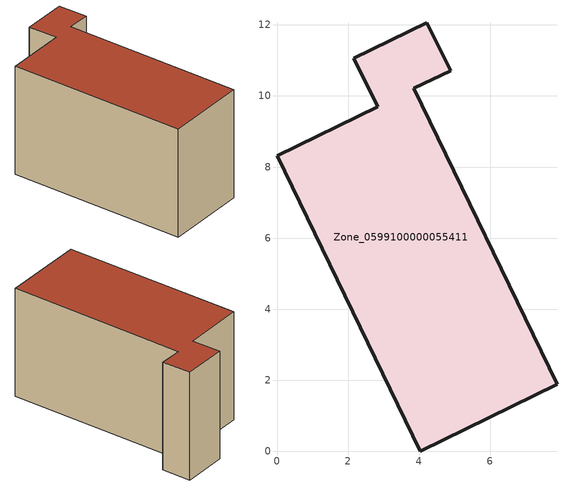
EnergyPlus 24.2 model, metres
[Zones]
Zone_0599100000055411
 floor ground (C_G): 2.16,11.06 4.22,12.06 4.89,10.71 3.85,10.21 7.88,1.88 4.03,0 0,8.31 2.83,9.7 z0
 wall outside (C_F): 4.03,0 7.88,1.88 3.85,10.21 4.89,10.71 4.22,12.06 2.16,11.06 2.83,9.7 0,8.31 4.03,0 z0:5.74
 roof outside (C_R): 2.16,11.06 2.83,9.7 0,8.31 4.03,0 7.88,1.88 3.85,10.21 4.89,10.71 4.22,12.06 z5.74
[BUILDING]
Pand.0599100000055411: North Axis=0; Terrain=City; Loads Convergence Tolerance Value=0.04; Temperature Convergence Tolerance Value=0.4; Solar Distribution=FullExterior; Maximum Number of Warmup Days=25; Minimum Number of Warmup Days=1
[Site:Location]
Rotterdam.The.Hague.AP_ZH_NLD Design_Conditions: Latitude=51.96; Longitude=4.45; Time Zone=1; Elevation=-4.5
[SITE:GROUNDTEMPERATURE:BUILDINGSURFACE]
18, 18, 18, 18, 18, 18, 18, 18, 18, 18, 18, 18
[MATERIAL] Thermal Absorptance=0.9; Solar Absorptance=0.7; Visible Absorptance=0.7
Name | Roughness | Thickness | Conductivity | Density | Specific Heat
G.TI.1946-1964 | MediumSmooth | 0.15 | 1 | 540 | 1210
F.TI.1946-1964 | Rough | 0.3 | 0.857143 | 1920 | 840
R.TI.1946-1964 | MediumRough | 0.2 | 0.277778 | 1500 | 1000
[CONSTRUCTION]
C_G: G.TI.1946-1964
C_F: F.TI.1946-1964
C_R: R.TI.1946-1964
[ZONE]
Zone_0599100000055411: Type=1; Multiplier=1; Ceiling Height=Autocalculate; Volume=Autocalculate; Floor Area=autocalculate; Part of Total Floor Area=Yes
[ZONEINFILTRATION:DESIGNFLOWRATE]
Infil_Zone_0599100000055411: Zone or ZoneList or Space or SpaceList=Zone_0599100000055411; Schedule=AlwaysOn; Design Flow Rate Calculation Method=Flow/Area; Flow Rate per Floor Area=0.003; Constant Term Coefficient=1; Temperature Term Coefficient=0; Velocity Term Coefficient=0; Velocity Squared Term Coefficient=0
[HVACTEMPLATE:ZONE:IDEALLOADSAIRSYSTEM]
Zone_0599100000055411: Maximum Heating Supply Air Temperature=50; Minimum Cooling Supply Air Temperature=13; Maximum Heating Supply Air Humidity Ratio=0.0156; Minimum Cooling Supply Air Humidity Ratio=0.0077; Heating Limit=NoLimit; Cooling Limit=NoLimit; Dehumidification Control Type=ConstantSensibleHeatRatio; Cooling Sensible Heat Ratio=0.7; Dehumidification Setpoint=60; Humidification Control Type=None; Humidification Setpoint=30; Outdoor Air Method=None; Outdoor Air Flow Rate per Person=0.00944; Outdoor Air Flow Rate per Zone Floor Area=0; Outdoor Air Flow Rate per Zone=0; Demand Controlled Ventilation Type=None; Outdoor Air Economizer Type=NoEconomizer; Heat Recovery Type=None; Sensible Heat Recovery Effectiveness=0.7; Latent Heat Recovery Effectiveness=0.65
[ZONECONTROL:THERMOSTAT]
ThermostatControl_Zone_0599100000055411: Zone or ZoneList=Zone_0599100000055411; Control Type Schedule=DualSetpointControlType; Control 1=Thermostat_Zone_0599100000055411; Temperature Difference Between Cutout And Setpoint=0
[THERMOSTATSETPOINT:DUALSETPOINT]
Thermostat_Zone_0599100000055411: Heating Setpoint Temperature Schedule=HeatingSetpoint_Zone_0599100000055411; Cooling Setpoint Temperature Schedule=CoolingSetpoint_Zone_0599100000055411
[SCHEDULE:COMPACT]
HeatingSetpoint_Zone_0599100000055411: Through: 12/31, For: AllDays, Until: 24:00, 21
CoolingSetpoint_Zone_0599100000055411: Through: 12/31, For: AllDays, Until: 24:00, 24
DualSetpointControlType: Through: 12/31, For: AllDays, Until: 24:00, 4
AlwaysOn: Through: 12/31, For: AllDays, Until: 24:00, 1
